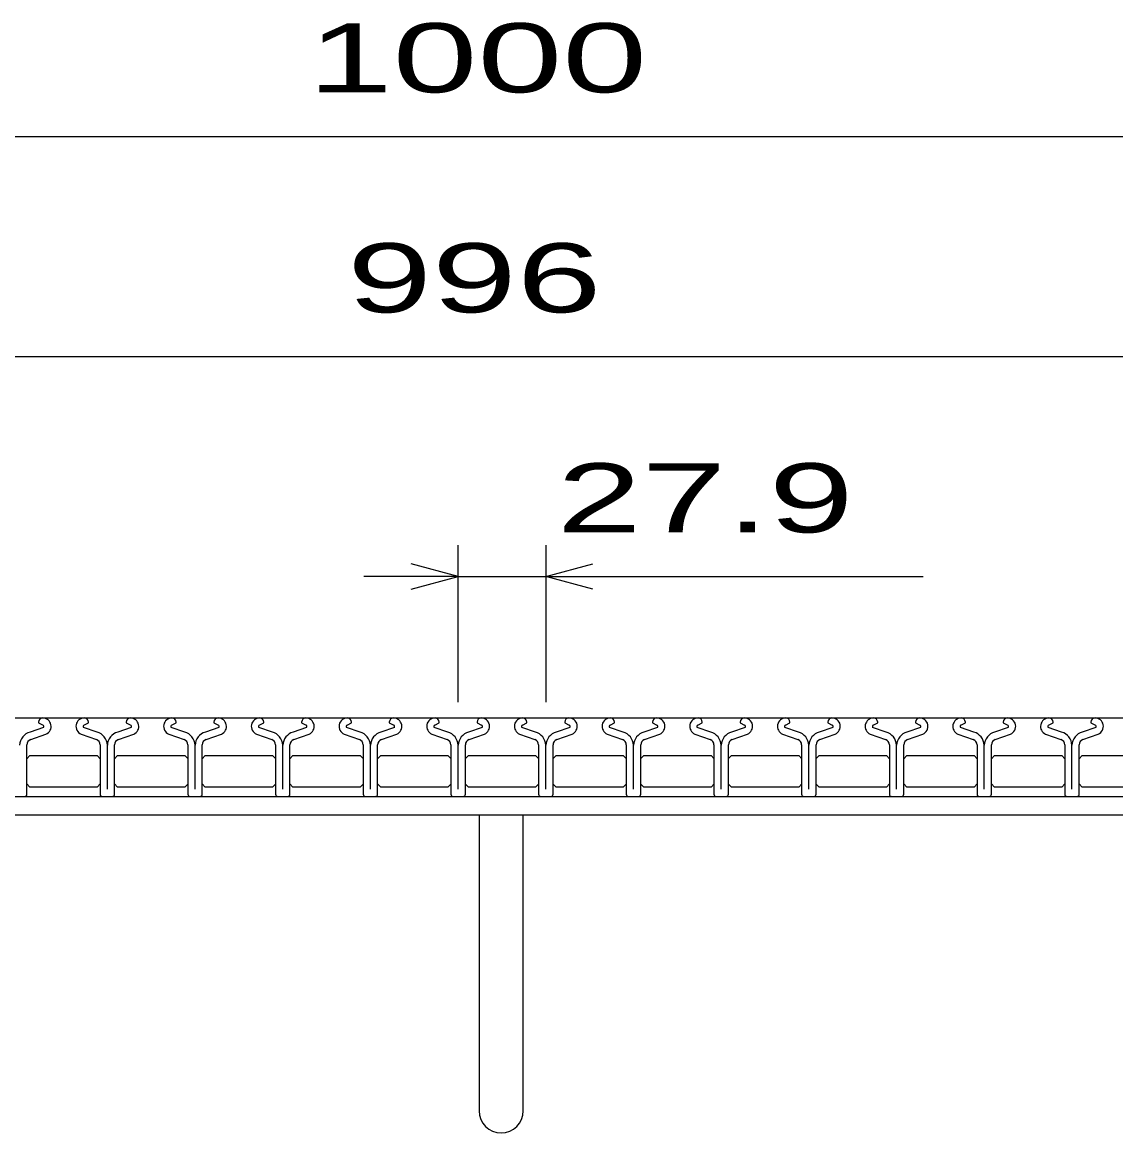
# Model space of a CAD drawing. Units: millimetres, scale not verified. Extents: x -1820 to 1724, y -1285 to 1059.
# Drawn here: x -1080.4 to -732.5, y -563.5 to -210.2 of the extents above; entities that cross this region are included whole.
import ezdxf
from ezdxf.enums import TextEntityAlignment as Align

# ---------------------------------------------------------------- set-up
doc = ezdxf.new("R2010")
doc.units = ezdxf.units.MM
doc.header["$LTSCALE"] = 10
for name, color, linetype, lineweight in [('16', 3, 'Continuous', 25), ('19', 6, 'Continuous', 25), ('22', 2, 'Continuous', 25)]:
    doc.layers.add(name, color=color, linetype=linetype, lineweight=lineweight)
doc.styles.add('ベクトル', font='')
doc.styles.get('ベクトル').set_extended_font_data('ベクトル')

msp = doc.modelspace()

# ---------------------------------------------------------------- linework, layer by layer
at = {"layer": '16'}
for p, q in [((-1426, -431.5), (-430, -431.5)), ((-1073.6, -434.51), (-1077.92, -436.03)), ((-1075.2, -432.88), (-1075.2, -433.11)), ((-1075.2, -433.11), (-1073.76, -433.81)), ((-1056.6, -436.03), (-1060.92, -434.51)), ((-1060.76, -433.81), (-1059.32, -433.11)), ((-1059.32, -433.11), (-1059.32, -432.88)), ((-1045.7, -434.51), (-1050.02, -436.03)), ((-1047.3, -432.88), (-1047.3, -433.11)), ((-1047.3, -433.11), (-1045.86, -433.81)), ((-1028.7, -436.03), (-1033.02, -434.51)), ((-1032.86, -433.81), (-1031.42, -433.11)), ((-1031.42, -433.11), (-1031.42, -432.88)), ((-1017.8, -434.51), (-1022.12, -436.03)), ((-1019.4, -432.88), (-1019.4, -433.11)), ((-1019.4, -433.11), (-1017.96, -433.81)), ((-1000.8, -436.03), (-1005.12, -434.51)), ((-1004.96, -433.81), (-1003.52, -433.11)), ((-1003.52, -433.11), (-1003.52, -432.88)), ((-989.9, -434.51), (-994.22, -436.03)), ((-991.5, -432.88), (-991.5, -433.11)), ((-991.5, -433.11), (-990.06, -433.81)), ((-972.9, -436.03), (-977.22, -434.51)), ((-977.06, -433.81), (-975.62, -433.11)), ((-975.62, -433.11), (-975.62, -432.88)), ((-962, -434.51), (-966.32, -436.03)), ((-963.6, -432.88), (-963.6, -433.11)), ((-963.6, -433.11), (-962.16, -433.81)), ((-945, -436.03), (-949.32, -434.51)), ((-949.16, -433.81), (-947.72, -433.11)), ((-947.72, -433.11), (-947.72, -432.88)), ((-934.1, -434.51), (-938.42, -436.03)), ((-935.7, -432.88), (-935.7, -433.11)), ((-935.7, -433.11), (-934.26, -433.81)), ((-917.1, -436.03), (-921.42, -434.51)), ((-921.26, -433.81), (-919.82, -433.11)), ((-919.82, -433.11), (-919.82, -432.88)), ((-906.2, -434.51), (-910.52, -436.03)), ((-907.8, -432.88), (-907.8, -433.11)), ((-907.8, -433.11), (-906.36, -433.81)), ((-889.2, -436.03), (-893.52, -434.51)), ((-893.36, -433.81), (-891.92, -433.11)), ((-891.92, -433.11), (-891.92, -432.88)), ((-878.3, -434.51), (-882.62, -436.03)), ((-879.9, -432.88), (-879.9, -433.11)), ((-879.9, -433.11), (-878.46, -433.81)), ((-861.3, -436.03), (-865.62, -434.51)), ((-865.46, -433.81), (-864.02, -433.11)), ((-864.02, -433.11), (-864.02, -432.88)), ((-850.4, -434.51), (-854.72, -436.03)), ((-852, -432.88), (-852, -433.11)), ((-852, -433.11), (-850.56, -433.81)), ((-833.4, -436.03), (-837.72, -434.51)), ((-837.56, -433.81), (-836.12, -433.11)), ((-836.12, -433.11), (-836.12, -432.88)), ((-822.5, -434.51), (-826.82, -436.03)), ((-824.1, -432.88), (-824.1, -433.11)), ((-824.1, -433.11), (-822.66, -433.81)), ((-805.5, -436.03), (-809.82, -434.51)), ((-809.66, -433.81), (-808.22, -433.11)), ((-808.22, -433.11), (-808.22, -432.88)), ((-794.6, -434.51), (-798.92, -436.03)), ((-796.2, -432.88), (-796.2, -433.11)), ((-796.2, -433.11), (-794.76, -433.81)), ((-777.6, -436.03), (-781.92, -434.51)), ((-781.76, -433.81), (-780.32, -433.11)), ((-780.32, -433.11), (-780.32, -432.88)), ((-766.7, -434.51), (-771.02, -436.03)), ((-768.3, -432.88), (-768.3, -433.11)), ((-768.3, -433.11), (-766.86, -433.81)), ((-749.7, -436.03), (-754.02, -434.51)), ((-753.86, -433.81), (-752.42, -433.11)), ((-752.42, -433.11), (-752.42, -432.88)), ((-738.8, -434.51), (-743.12, -436.03)), ((-740.4, -432.88), (-740.4, -433.11)), ((-740.4, -433.11), (-738.96, -433.81)), ((-1077.71, -438.39), (-1072.84, -436.68)), ((-1061.68, -436.68), (-1056.81, -438.39)), ((-1049.81, -438.39), (-1044.94, -436.68)), ((-1033.78, -436.68), (-1028.91, -438.39)), ((-1021.91, -438.39), (-1017.04, -436.68)), ((-1005.88, -436.68), (-1001.01, -438.39)), ((-994.01, -438.39), (-989.14, -436.68)), ((-977.98, -436.68), (-973.11, -438.39)), ((-966.11, -438.39), (-961.24, -436.68)), ((-950.08, -436.68), (-945.21, -438.39)), ((-938.21, -438.39), (-933.34, -436.68)), ((-922.18, -436.68), (-917.31, -438.39)), ((-910.31, -438.39), (-905.44, -436.68)), ((-894.28, -436.68), (-889.41, -438.39)), ((-882.41, -438.39), (-877.54, -436.68)), ((-866.38, -436.68), (-861.51, -438.39)), ((-854.51, -438.39), (-849.64, -436.68)), ((-838.48, -436.68), (-833.61, -438.39)), ((-826.61, -438.39), (-821.74, -436.68)), ((-810.58, -436.68), (-805.71, -438.39)), ((-798.71, -438.39), (-793.84, -436.68)), ((-782.68, -436.68), (-777.81, -438.39)), ((-770.81, -438.39), (-765.94, -436.68)), ((-754.78, -436.68), (-749.91, -438.39)), ((-742.91, -438.39), (-738.04, -436.68)), ((-1078.91, -455.81), (-1078.91, -440.09)), ((-1055.61, -440.09), (-1055.61, -455.81)), ((-1053.3, -454.21), (-1053.3, -440.14)), ((-1051.01, -455.81), (-1051.01, -440.09)), ((-1027.71, -440.09), (-1027.71, -455.81)), ((-1025.4, -454.21), (-1025.4, -440.14)), ((-1023.11, -455.81), (-1023.11, -440.09)), ((-999.81, -440.09), (-999.81, -455.81)), ((-997.5, -454.21), (-997.5, -440.14)), ((-995.21, -455.81), (-995.21, -440.09)), ((-971.91, -440.09), (-971.91, -455.81)), ((-969.6, -454.21), (-969.6, -440.14)), ((-967.31, -455.81), (-967.31, -440.09)), ((-944.01, -440.09), (-944.01, -455.81)), ((-941.7, -454.21), (-941.7, -440.14)), ((-939.41, -455.81), (-939.41, -440.09)), ((-916.11, -440.09), (-916.11, -455.81)), ((-913.8, -454.21), (-913.8, -440.14)), ((-911.51, -455.81), (-911.51, -440.09)), ((-888.21, -440.09), (-888.21, -455.81)), ((-885.9, -454.21), (-885.9, -440.14)), ((-883.61, -455.81), (-883.61, -440.09)), ((-860.31, -440.09), (-860.31, -455.81)), ((-858, -454.21), (-858, -440.14)), ((-855.71, -455.81), (-855.71, -440.09)), ((-832.41, -440.09), (-832.41, -455.81)), ((-830.1, -454.21), (-830.1, -440.14)), ((-827.81, -455.81), (-827.81, -440.09)), ((-804.51, -440.09), (-804.51, -455.81)), ((-802.2, -454.21), (-802.2, -440.14)), ((-799.91, -455.81), (-799.91, -440.09)), ((-776.61, -440.09), (-776.61, -455.81)), ((-774.3, -454.21), (-774.3, -440.14)), ((-772.01, -455.81), (-772.01, -440.09)), ((-748.71, -440.09), (-748.71, -455.81)), ((-746.4, -454.21), (-746.4, -440.14)), ((-744.11, -455.81), (-744.11, -440.09)), ((-1078.95, -444.5), (-1077.95, -443.5)), ((-1077.95, -443.5), (-1056.55, -443.5)), ((-1056.55, -443.5), (-1055.55, -444.5)), ((-1051.05, -444.5), (-1050.05, -443.5)), ((-1050.05, -443.5), (-1028.65, -443.5)), ((-1028.65, -443.5), (-1027.65, -444.5)), ((-1023.15, -444.5), (-1022.15, -443.5)), ((-1022.15, -443.5), (-1000.75, -443.5)), ((-1000.75, -443.5), (-999.75, -444.5)), ((-995.25, -444.5), (-994.25, -443.5)), ((-994.25, -443.5), (-972.85, -443.5)), ((-972.85, -443.5), (-971.85, -444.5)), ((-967.35, -444.5), (-966.35, -443.5)), ((-966.35, -443.5), (-944.95, -443.5)), ((-944.95, -443.5), (-943.95, -444.5)), ((-939.45, -444.5), (-938.45, -443.5)), ((-938.45, -443.5), (-917.05, -443.5)), ((-917.05, -443.5), (-916.05, -444.5)), ((-911.55, -444.5), (-910.55, -443.5)), ((-910.55, -443.5), (-889.15, -443.5)), ((-889.15, -443.5), (-888.15, -444.5)), ((-883.65, -444.5), (-882.65, -443.5)), ((-882.65, -443.5), (-861.25, -443.5)), ((-861.25, -443.5), (-860.25, -444.5)), ((-855.75, -444.5), (-854.75, -443.5)), ((-854.75, -443.5), (-833.35, -443.5)), ((-833.35, -443.5), (-832.35, -444.5)), ((-827.85, -444.5), (-826.85, -443.5)), ((-826.85, -443.5), (-805.45, -443.5)), ((-805.45, -443.5), (-804.45, -444.5)), ((-799.95, -444.5), (-798.95, -443.5)), ((-798.95, -443.5), (-777.55, -443.5)), ((-777.55, -443.5), (-776.55, -444.5)), ((-772.05, -444.5), (-771.05, -443.5)), ((-771.05, -443.5), (-749.65, -443.5)), ((-749.65, -443.5), (-748.65, -444.5)), ((-744.15, -444.5), (-743.15, -443.5)), ((-743.15, -443.5), (-721.75, -443.5)), ((-1077.95, -453.5), (-1078.95, -452.5)), ((-1056.55, -453.5), (-1077.95, -453.5)), ((-1055.55, -452.5), (-1056.55, -453.5)), ((-1050.05, -453.5), (-1051.05, -452.5)), ((-1028.65, -453.5), (-1050.05, -453.5)), ((-1027.65, -452.5), (-1028.65, -453.5)), ((-1022.15, -453.5), (-1023.15, -452.5)), ((-1000.75, -453.5), (-1022.15, -453.5)), ((-999.75, -452.5), (-1000.75, -453.5)), ((-994.25, -453.5), (-995.25, -452.5)), ((-972.85, -453.5), (-994.25, -453.5)), ((-971.85, -452.5), (-972.85, -453.5)), ((-966.35, -453.5), (-967.35, -452.5)), ((-944.95, -453.5), (-966.35, -453.5)), ((-943.95, -452.5), (-944.95, -453.5)), ((-938.45, -453.5), (-939.45, -452.5)), ((-917.05, -453.5), (-938.45, -453.5)), ((-916.05, -452.5), (-917.05, -453.5)), ((-910.55, -453.5), (-911.55, -452.5)), ((-889.15, -453.5), (-910.55, -453.5)), ((-888.15, -452.5), (-889.15, -453.5)), ((-882.65, -453.5), (-883.65, -452.5)), ((-861.25, -453.5), (-882.65, -453.5)), ((-860.25, -452.5), (-861.25, -453.5)), ((-854.75, -453.5), (-855.75, -452.5)), ((-833.35, -453.5), (-854.75, -453.5)), ((-832.35, -452.5), (-833.35, -453.5)), ((-826.85, -453.5), (-827.85, -452.5)), ((-805.45, -453.5), (-826.85, -453.5)), ((-804.45, -452.5), (-805.45, -453.5)), ((-798.95, -453.5), (-799.95, -452.5)), ((-777.55, -453.5), (-798.95, -453.5)), ((-776.55, -452.5), (-777.55, -453.5)), ((-771.05, -453.5), (-772.05, -452.5)), ((-749.65, -453.5), (-771.05, -453.5)), ((-748.65, -452.5), (-749.65, -453.5)), ((-743.15, -453.5), (-744.15, -452.5)), ((-721.75, -453.5), (-743.15, -453.5)), ((-1426, -456.5), (-430, -456.5)), ((-1082.81, -456.51), (-1079.61, -456.51)), ((-1054.91, -456.51), (-1051.71, -456.51)), ((-1027.01, -456.51), (-1023.81, -456.51)), ((-999.11, -456.51), (-995.91, -456.51)), ((-971.21, -456.51), (-968.01, -456.51)), ((-943.31, -456.51), (-940.11, -456.51)), ((-915.41, -456.51), (-912.21, -456.51)), ((-887.51, -456.51), (-884.31, -456.51)), ((-859.61, -456.51), (-856.41, -456.51)), ((-831.71, -456.51), (-828.51, -456.51)), ((-803.81, -456.51), (-800.61, -456.51)), ((-775.91, -456.51), (-772.71, -456.51)), ((-748.01, -456.51), (-744.81, -456.51))]:
    msp.add_line(p, q, dxfattribs=at)
for centre, radius, start, end in [((-1073.75, -432.95), 1.45, 94.45, 177.5), ((-1073.91, -434.2), 2.7, 293.32, 89.02), ((-1073.93, -434.22), 0.44, 317.67, 68.09), ((-1060.61, -434.2), 2.7, 90.98, 246.68), ((-1060.59, -434.22), 0.44, 111.91, 222.33), ((-1060.77, -432.95), 1.45, 2.5, 85.55), ((-1045.85, -432.95), 1.45, 94.45, 177.5), ((-1046.01, -434.2), 2.7, 293.32, 89.02), ((-1046.03, -434.22), 0.44, 317.67, 68.09), ((-1032.71, -434.2), 2.7, 90.98, 246.68), ((-1032.69, -434.22), 0.44, 111.91, 222.33), ((-1032.87, -432.95), 1.45, 2.5, 85.55), ((-1017.95, -432.95), 1.45, 94.45, 177.5), ((-1018.11, -434.2), 2.7, 293.32, 89.02), ((-1018.13, -434.22), 0.44, 317.67, 68.09), ((-1004.81, -434.2), 2.7, 90.98, 246.68), ((-1004.79, -434.22), 0.44, 111.91, 222.33), ((-1004.97, -432.95), 1.45, 2.5, 85.55), ((-990.05, -432.95), 1.45, 94.45, 177.5), ((-990.21, -434.2), 2.7, 293.32, 89.02), ((-990.23, -434.22), 0.44, 317.67, 68.09), ((-976.91, -434.2), 2.7, 90.98, 246.68), ((-976.89, -434.22), 0.44, 111.91, 222.33), ((-977.07, -432.95), 1.45, 2.5, 85.55), ((-962.15, -432.95), 1.45, 94.45, 177.5), ((-962.31, -434.2), 2.7, 293.32, 89.02), ((-962.33, -434.22), 0.44, 317.67, 68.09), ((-949.01, -434.2), 2.7, 90.98, 246.68), ((-948.99, -434.22), 0.44, 111.91, 222.33), ((-949.17, -432.95), 1.45, 2.5, 85.55), ((-934.25, -432.95), 1.45, 94.45, 177.5), ((-934.41, -434.2), 2.7, 293.32, 89.02), ((-934.43, -434.22), 0.44, 317.67, 68.09), ((-921.11, -434.2), 2.7, 90.98, 246.68), ((-921.09, -434.22), 0.44, 111.91, 222.33), ((-921.27, -432.95), 1.45, 2.5, 85.55), ((-906.35, -432.95), 1.45, 94.45, 177.5), ((-906.51, -434.2), 2.7, 293.32, 89.02), ((-906.53, -434.22), 0.44, 317.67, 68.09), ((-893.21, -434.2), 2.7, 90.98, 246.68), ((-893.19, -434.22), 0.44, 111.91, 222.33), ((-893.37, -432.95), 1.45, 2.5, 85.55), ((-878.45, -432.95), 1.45, 94.45, 177.5), ((-878.61, -434.2), 2.7, 293.32, 89.02), ((-878.63, -434.22), 0.44, 317.67, 68.09), ((-865.31, -434.2), 2.7, 90.98, 246.68), ((-865.29, -434.22), 0.44, 111.91, 222.33), ((-865.47, -432.95), 1.45, 2.5, 85.55), ((-850.55, -432.95), 1.45, 94.45, 177.5), ((-850.71, -434.2), 2.7, 293.32, 89.02), ((-850.73, -434.22), 0.44, 317.67, 68.09), ((-837.41, -434.2), 2.7, 90.98, 246.68), ((-837.39, -434.22), 0.44, 111.91, 222.33), ((-837.57, -432.95), 1.45, 2.5, 85.55), ((-822.65, -432.95), 1.45, 94.45, 177.5), ((-822.81, -434.2), 2.7, 293.32, 89.02), ((-822.83, -434.22), 0.44, 317.67, 68.09), ((-809.51, -434.2), 2.7, 90.98, 246.68), ((-809.49, -434.22), 0.44, 111.91, 222.33), ((-809.67, -432.95), 1.45, 2.5, 85.55), ((-794.75, -432.95), 1.45, 94.45, 177.5), ((-794.91, -434.2), 2.7, 293.32, 89.02), ((-794.93, -434.22), 0.44, 317.67, 68.09), ((-781.61, -434.2), 2.7, 90.98, 246.68), ((-781.59, -434.22), 0.44, 111.91, 222.33), ((-781.77, -432.95), 1.45, 2.5, 85.55), ((-766.85, -432.95), 1.45, 94.45, 177.5), ((-767.01, -434.2), 2.7, 293.32, 89.02), ((-767.03, -434.22), 0.44, 317.67, 68.09), ((-753.71, -434.2), 2.7, 90.98, 246.68), ((-753.69, -434.22), 0.44, 111.91, 222.33), ((-753.87, -432.95), 1.45, 2.5, 85.55), ((-738.95, -432.95), 1.45, 94.45, 177.5), ((-739.11, -434.2), 2.7, 293.32, 89.02), ((-739.13, -434.22), 0.44, 317.67, 68.09), ((-1076.63, -440.44), 4.6, 106.3, 176.22), ((-1057.89, -440.44), 4.6, 3.78, 73.7), ((-1048.73, -440.44), 4.6, 106.3, 176.22), ((-1029.99, -440.44), 4.6, 3.78, 73.7), ((-1020.83, -440.44), 4.6, 106.3, 176.22), ((-1002.09, -440.44), 4.6, 3.78, 73.7), ((-992.93, -440.44), 4.6, 106.3, 176.22), ((-974.19, -440.44), 4.6, 3.78, 73.7), ((-965.03, -440.44), 4.6, 106.3, 176.22), ((-946.29, -440.44), 4.6, 3.78, 73.7), ((-937.13, -440.44), 4.6, 106.3, 176.22), ((-918.39, -440.44), 4.6, 3.78, 73.7), ((-909.23, -440.44), 4.6, 106.3, 176.22), ((-890.49, -440.44), 4.6, 3.78, 73.7), ((-881.33, -440.44), 4.6, 106.3, 176.22), ((-862.59, -440.44), 4.6, 3.78, 73.7), ((-853.43, -440.44), 4.6, 106.3, 176.22), ((-834.69, -440.44), 4.6, 3.78, 73.7), ((-825.53, -440.44), 4.6, 106.3, 176.22), ((-806.79, -440.44), 4.6, 3.78, 73.7), ((-797.63, -440.44), 4.6, 106.3, 176.22), ((-778.89, -440.44), 4.6, 3.78, 73.7), ((-769.73, -440.44), 4.6, 106.3, 176.22), ((-750.99, -440.44), 4.6, 3.78, 73.7), ((-741.83, -440.44), 4.6, 106.3, 176.22), ((-1077.11, -440.09), 1.8, 109.42, 180), ((-1057.41, -440.09), 1.8, 0, 70.58), ((-1049.21, -440.09), 1.8, 109.42, 180), ((-1029.51, -440.09), 1.8, 0, 70.58), ((-1021.31, -440.09), 1.8, 109.42, 180), ((-1001.61, -440.09), 1.8, 0, 70.58), ((-993.41, -440.09), 1.8, 109.42, 180), ((-973.71, -440.09), 1.8, 0, 70.58), ((-965.51, -440.09), 1.8, 109.42, 180), ((-945.81, -440.09), 1.8, 0, 70.58), ((-937.61, -440.09), 1.8, 109.42, 180), ((-917.91, -440.09), 1.8, 0, 70.58), ((-909.71, -440.09), 1.8, 109.42, 180), ((-890.01, -440.09), 1.8, 0, 70.58), ((-881.81, -440.09), 1.8, 109.42, 180), ((-862.11, -440.09), 1.8, 0, 70.58), ((-853.91, -440.09), 1.8, 109.42, 180), ((-834.21, -440.09), 1.8, 0, 70.58), ((-826.01, -440.09), 1.8, 109.42, 180), ((-806.31, -440.09), 1.8, 0, 70.58), ((-798.11, -440.09), 1.8, 109.42, 180), ((-778.41, -440.09), 1.8, 0, 70.58), ((-770.21, -440.09), 1.8, 109.42, 180), ((-750.51, -440.09), 1.8, 0, 70.58), ((-742.31, -440.09), 1.8, 109.42, 180), ((-1079.61, -455.81), 0.7, 270, 0), ((-1054.91, -455.81), 0.7, 180, 270), ((-1051.71, -455.81), 0.7, 270, 0), ((-1027.01, -455.81), 0.7, 180, 270), ((-1023.81, -455.81), 0.7, 270, 0), ((-999.11, -455.81), 0.7, 180, 270), ((-995.91, -455.81), 0.7, 270, 0), ((-971.21, -455.81), 0.7, 180, 270), ((-968.01, -455.81), 0.7, 270, 0), ((-943.31, -455.81), 0.7, 180, 270), ((-940.11, -455.81), 0.7, 270, 0), ((-915.41, -455.81), 0.7, 180, 270), ((-912.21, -455.81), 0.7, 270, 0), ((-887.51, -455.81), 0.7, 180, 270), ((-884.31, -455.81), 0.7, 270, 0), ((-859.61, -455.81), 0.7, 180, 270), ((-856.41, -455.81), 0.7, 270, 0), ((-831.71, -455.81), 0.7, 180, 270), ((-828.51, -455.81), 0.7, 270, 0), ((-803.81, -455.81), 0.7, 180, 270), ((-800.61, -455.81), 0.7, 270, 0), ((-775.91, -455.81), 0.7, 180, 270), ((-772.71, -455.81), 0.7, 270, 0), ((-748.01, -455.81), 0.7, 180, 270), ((-744.81, -455.81), 0.7, 270, 0)]:
    msp.add_arc(centre, radius, start, end, dxfattribs=at)
at = {"layer": '19'}
for p, q in [((-1428, -456.5), (-428, -456.5)), ((-428, -462.5), (-1428, -462.5)), ((-935, -462.5), (-935, -556.5)), ((-921, -556.5), (-921, -462.5))]:
    msp.add_line(p, q, dxfattribs=at)
msp.add_arc((-928, -556.5), 7, 180, 0, dxfattribs=at)
at = {"layer": '22', "color": 4}
for p, q in [((-1428, -246.5), (-428, -246.5)), ((-1426, -316.5), (-430, -316.5)), ((-941.7, -426.5), (-941.7, -376.5)), ((-913.8, -376.5), (-913.8, -426.5)), ((-941.7, -386.5), (-956.7, -382.5)), ((-913.8, -386.5), (-898.8, -382.5)), ((-941.7, -386.5), (-971.7, -386.5)), ((-956.7, -390.5), (-941.7, -386.5)), ((-941.7, -386.5), (-913.8, -386.5)), ((-898.8, -390.5), (-913.8, -386.5)), ((-913.8, -386.5), (-793.8, -386.5))]:
    msp.add_line(p, q, dxfattribs=at)

# ---------------------------------------------------------------- texts
at = {"layer": '22', "style": 'ベクトル', "width": 1.65}
for s, p in [(' 1000 ', (-1003, -221.5)), (' 996 ', (-990.5, -291.5)), (' 27.9 ', (-923.8, -361.5))]:
    msp.add_text(s, height=21.99, dxfattribs=at).set_placement(p, align=Align.MIDDLE_LEFT)

doc.saveas('drawing.dxf')
